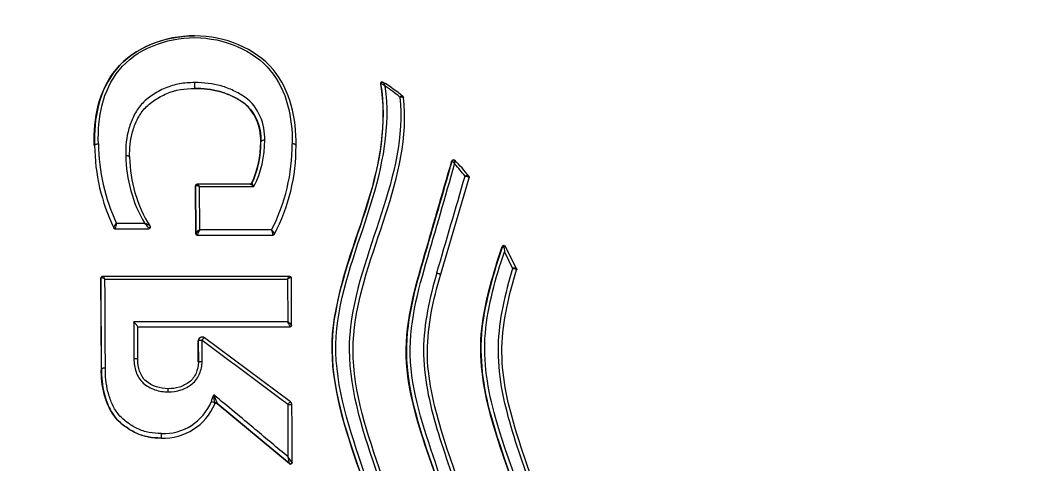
# Model space of a CAD drawing. Header units: centimetres. Extents: x -1797 to 2001, y -8788 to 1856.
# Drawn here: x -66.243 to -64.946, y -2165.614 to -2165.041 of the extents above; entities that cross this region are included whole.
import ezdxf

# ---------------------------------------------------------------- set-up
doc = ezdxf.new("R2010")
doc.units = ezdxf.units.CM
doc.header["$LTSCALE"] = 100
doc.header["$MEASUREMENT"] = 0
doc.linetypes.add('HIDDEN', pattern=[0.375, 0.25, -0.125])
doc.layers.add('HIDDEN -03', color=8, linetype='HIDDEN')
doc.layers.add('ID_Furniture-Fixed_01', color=141, linetype='Continuous')
doc.styles.add('ISO', font='isocp2.shx', dxfattribs={"width": 0.8})
doc.dimstyles.new('DIM DET', dxfattribs={"dimtxt": 0.05, "dimasz": 0.025, "dimexe": 0.025, "dimexo": 0.025, "dimgap": 0.025, "dimtad": 1, "dimzin": 0, "dimdsep": 46, "dimtxsty": 'ISO', "dimblk": 'ARCHTICK', "dimcen": 0.1, "dimdle": 0.025, "dimclrd": 15, "dimclre": 15, "dimclrt": 2, "dimadec": 0, "dimazin": 0, "dimtfac": 1, "dimtmove": 2, "dimatfit": 0, "dimldrblk": 'ARCHTICK', "dimfxl": 0.17, "dimtzin": 1, "dimarcsym": 0})

# ---------------------------------------------------------------- blocks, each defined once
blk = doc.blocks.new('_ARCHTICK')
at = {"color": 0, "linetype": 'ByBlock', "const_width": 0.15}
blk.add_lwpolyline([(-0.5, -0.5), (0.5, 0.5)], dxfattribs=at)

msp = doc.modelspace()

# ---------------------------------------------------------------- linework, layer by layer
at = {"layer": 'ID_Furniture-Fixed_01'}
for p, q in [((-66.0186, -2165.0609), (-66.0182, -2165.0609)), ((-66.0182, -2165.0609), (-66.0181, -2165.0609)), ((-66.0182, -2165.0609), (-66.0182, -2165.0609)), ((-65.7781, -2165.1227), (-65.7778, -2165.1227)), ((-65.7761, -2165.1204), (-65.7758, -2165.1204)), ((-65.9321, -2165.1976), (-65.9324, -2165.1976)), ((-65.9321, -2165.1976), (-65.9321, -2165.1976)), ((-66.1468, -2165.2024), (-66.1471, -2165.2024)), ((-66.1468, -2165.2024), (-66.1468, -2165.2024)), ((-66.1468, -2165.2024), (-66.1468, -2165.2024)), ((-65.8869, -2165.2024), (-65.8869, -2165.2024)), ((-65.6859, -2165.2221), (-65.6856, -2165.2221)), ((-65.6856, -2165.2221), (-65.6855, -2165.222)), ((-65.684, -2165.2207), (-65.6837, -2165.2207)), ((-65.7005, -2165.3695), (-65.6637, -2165.2439)), ((-66.0163, -2165.3158), (-66.0167, -2165.2543)), ((-66.0167, -2165.2543), (-66.0164, -2165.2543)), ((-66.0164, -2165.2543), (-66.016, -2165.3156)), ((-66.0144, -2165.2523), (-66.0147, -2165.2523)), ((-66.0142, -2165.2523), (-66.0144, -2165.2523)), ((-65.9454, -2165.2523), (-66.0142, -2165.2523)), ((-66.011, -2165.311), (-66.0114, -2165.2553)), ((-66.0114, -2165.2553), (-65.9412, -2165.2553)), ((-65.9438, -2165.2512), (-65.9441, -2165.2512)), ((-65.9437, -2165.2513), (-65.9438, -2165.2512)), ((-66.122, -2165.3084), (-66.1223, -2165.3084)), ((-66.122, -2165.3084), (-66.122, -2165.3084)), ((-66.1204, -2165.3096), (-66.1202, -2165.3096)), ((-66.1202, -2165.3096), (-66.1202, -2165.3095)), ((-66.1202, -2165.3096), (-66.0768, -2165.3096)), ((-66.0822, -2165.3028), (-66.1183, -2165.3028)), ((-66.0771, -2165.3088), (-66.0768, -2165.3096)), ((-65.9184, -2165.311), (-66.011, -2165.311)), ((-66.016, -2165.3158), (-66.0163, -2165.3158)), ((-66.016, -2165.3156), (-66.016, -2165.3158)), ((-66.0142, -2165.3178), (-66.014, -2165.3178)), ((-66.014, -2165.3178), (-66.014, -2165.3175)), ((-66.014, -2165.3178), (-65.9166, -2165.3178)), ((-65.9166, -2165.3177), (-65.9166, -2165.3178)), ((-65.621, -2165.3326), (-65.6207, -2165.3326)), ((-65.6191, -2165.3312), (-65.6188, -2165.3312)), ((-65.6186, -2165.3342), (-65.6182, -2165.3394)), ((-65.6182, -2165.3394), (-65.6075, -2165.3608)), ((-65.6025, -2165.3611), (-65.617, -2165.3323)), ((-65.6024, -2165.3625), (-65.6024, -2165.3627)), ((-66.138, -2165.4901), (-66.1386, -2165.3731)), ((-66.1386, -2165.3731), (-66.1383, -2165.3731)), ((-66.1383, -2165.3731), (-66.1381, -2165.3729)), ((-66.1363, -2165.3711), (-66.1366, -2165.3711)), ((-66.1362, -2165.3711), (-66.1363, -2165.3711)), ((-65.8951, -2165.3711), (-66.1362, -2165.3711)), ((-66.1333, -2165.3745), (-65.8979, -2165.3745)), ((-65.8979, -2165.3745), (-65.8976, -2165.4299)), ((-65.8949, -2165.3711), (-65.8951, -2165.3711)), ((-65.8932, -2165.3729), (-65.8929, -2165.3731)), ((-65.8976, -2165.4299), (-66.0961, -2165.4299)), ((-66.0961, -2165.4299), (-66.0959, -2165.4772)), ((-66.0909, -2165.4784), (-66.0911, -2165.4361)), ((-66.0911, -2165.4362), (-65.8946, -2165.4362)), ((-65.8946, -2165.4361), (-65.8946, -2165.4362)), ((-66.0131, -2165.4819), (-66.0132, -2165.4544)), ((-66.0132, -2165.4544), (-66.013, -2165.4544)), ((-66.013, -2165.4544), (-66.0128, -2165.4819)), ((-66.0083, -2165.4494), (-66.008, -2165.4494)), ((-66.0079, -2165.4808), (-66.008, -2165.4532)), ((-65.8942, -2165.533), (-66.005, -2165.4504)), ((-66.0128, -2165.4819), (-66.0131, -2165.4819)), ((-66.0128, -2165.4819), (-66.0128, -2165.4819)), ((-66.0128, -2165.4819), (-66.0128, -2165.4819)), ((-66.1378, -2165.4901), (-66.138, -2165.4901)), ((-66.1378, -2165.4901), (-66.1378, -2165.4901)), ((-66.1378, -2165.4901), (-66.1378, -2165.4901)), ((-65.8955, -2165.6126), (-65.9888, -2165.5349)), ((-65.9888, -2165.5349), (-65.9885, -2165.5349)), ((-65.9885, -2165.5349), (-65.8953, -2165.6126)), ((-65.9885, -2165.5349), (-65.9885, -2165.5349)), ((-66.0606, -2165.5796), (-66.0609, -2165.5796)), ((-65.8953, -2165.6126), (-65.8955, -2165.6126)), ((-65.8953, -2165.6126), (-65.8953, -2165.6126)), ((-65.894, -2165.6131), (-65.8942, -2165.6131))]:
    msp.add_line(p, q, dxfattribs=at)
for centre, radius, start, end in [((-65.7761, -2165.1224), 0.00198, 90.0843, 189.6519), ((-65.7758, -2165.1224), 0.002, 90.0105, 188.9435), ((-65.8677, -2165.2776), 0.1823, 49.4328, 59.2256), ((-65.8679, -2165.275), 0.1774, 49.6489, 57.2035), ((-66.056, -2165.1987), 0.1235, 334.8924, 0.5407), ((-66.0557, -2165.1988), 0.1236, 334.9068, 0.5478), ((-66.0571, -2165.1965), 0.1299, 333.0939, 0.4734), ((-65.8979, -2165.2002), 0.2488, 180.5086, 205.7661), ((-65.8963, -2165.198), 0.2455, 180.5007, 205.2603), ((-66.1284, -2165.2022), 0.2365, 332.5955, 0.4962), ((-66.1269, -2165.2044), 0.24, 332.0776, 0.4647), ((-65.9306, -2165.2136), 0.1758, 180.5347, 210.4724), ((-65.9313, -2165.2156), 0.1702, 180.5829, 212.1268), ((-65.684, -2165.2227), 0.00199, 90.1498, 163.6957), ((-65.8093, -2165.3514), 0.1818, 37.0006, 45.6783), ((-65.8698, -2165.2246), 0.1876, 359.4745, 1.0051), ((-65.8099, -2165.3494), 0.1773, 37.3161, 43.9566), ((-135.8726, -2144.7993), 73.1195, 343.663291, 343.765004), ((-66.0147, -2165.2543), 0.00198, 89.9106, 180.5264), ((-66.0144, -2165.2543), 0.002, 90, 180), ((-65.9459, -2165.2503), 0.00198, 269.9077, 334.8457), ((-65.9456, -2165.2503), 0.002, 270, 334.5106), ((-66.1204, -2165.3076), 0.00202, 205.7824, 269.9241), ((-66.1117, -2165.3112), 0.0108, 128.1442, 164.6188), ((-66.1202, -2165.3076), 0.002, 205.4704, 270), ((-66.098, -2165.3122), 0.0224, 155.0534, 172.9055), ((-66.0969, -2165.3202), 0.0228, 29.8439, 49.8272), ((-66.085, -2165.3171), 0.0146, 48.9093, 78.8114), ((-66.0768, -2165.3077), 0.00186, 267.6633, 325.6261), ((-66.0067, -2165.3207), 0.0106, 113.9625, 151.2854), ((-65.9947, -2165.3225), 0.02, 144.9634, 165.3977), ((-65.9252, -2165.3193), 0.0107, 13.978, 50.7244), ((-65.9393, -2165.3204), 0.0228, 6.5761, 24.1411), ((-66.0142, -2165.3158), 0.00202, 180.4644, 269.9306), ((-66.014, -2165.3158), 0.002, 180, 270), ((-65.6191, -2165.3332), 0.002, 90.1752, 161.5407), ((-65.6188, -2165.3332), 0.002, 90.0008, 161.4566), ((-65.6188, -2165.3332), 0.002, 76.072, 90.0008), ((-66.1366, -2165.3731), 0.00199, 89.9315, 180.3937), ((-66.1363, -2165.3731), 0.002, 90, 180), ((-130.1263, -2165.7408), 63.989, 0.224487, 0.329256), ((-66.1385, -2165.3818), 0.00896, 54.7758, 87.4029), ((-66.1425, -2165.3792), 0.0102, 27.0437, 52.3084), ((-130.7326, -2165.741), 64.6003, 0.223428, 0.325002), ((-65.8889, -2165.3791), 0.0101, 127.7186, 153.2607), ((-65.8927, -2165.3818), 0.00891, 92.8483, 125.5783), ((-65.8949, -2165.3731), 0.002, 0, 90), ((-129.3115, -2165.7379), 63.4196, 0.274473, 0.329644), ((-65.9026, -2165.4409), 0.0121, 34.0431, 65.5898), ((-65.9166, -2165.443), 0.023, 17.471, 34.6444), ((-65.8946, -2165.4342), 0.00202, 311.9075, 358.0604), ((-66.0083, -2165.4544), 0.00498, 90.0864, 180.2384), ((-66.008, -2165.4544), 0.005, 90.0078, 180), ((-66.008, -2165.4544), 0.005, 53.2991, 90), ((-66.0582, -2165.5067), 0.0672, 267.9031, 337.5773), ((-66.3727, -2165.3852), 0.4043, 338.6601, 339.9408), ((-66.1514, -2165.5943), 0.1735, 20.3882, 23.9531), ((-66.6662, -2165.6008), 0.6777, 5.6061, 6.5174), ((-65.9898, -2165.5363), 0.00263, 68.8607, 138.8712), ((-66.0012, -2165.5358), 0.00956, 0.6166, 7.2803), ((-65.9899, -2165.5363), 0.0018, 95.103, 119.2948), ((-65.9901, -2165.5365), 0.002, 50.0908, 90.0574), ((-65.9898, -2165.5365), 0.002, 89.9958, 97.9434), ((-65.9898, -2165.5365), 0.002, 50.1432, 89.9958), ((-65.8972, -2165.537), 0.005, 0.1841, 53.2731), ((-66.0581, -2165.5074), 0.0722, 268.0085, 336.9491), ((-134.2461, -2165.7547), 68.3493, 0.126352, 0.183258), ((-133.5893, -2165.7544), 67.6975, 0.121338, 0.183979), ((-66.0821, -2165.646), 0.1898, 10.1521, 12.7882), ((-65.9431, -2165.6423), 0.0599, 31.3923, 39.6628), ((-65.8942, -2165.6111), 0.002, 230.0825, 270.0052), ((-65.894, -2165.6111), 0.002, 230.1575, 270.0074), ((-65.894, -2165.6111), 0.002, 270.0074, 291.9323)]:
    msp.add_arc(centre, radius, start, end, dxfattribs=at)
at = {"layer": 'ID_Furniture-Fixed_01', "extrusion": (0, 0, -1)}
for centre, major_axis, ratio, start_param, end_param in [((-66.0176, -2165.1237), (0.00001, 0.005), 0.002307, 3.141565, 5.23132), ((-65.7754, -2165.1227), (-0.001, -0.00173), 0.890001, 1.195064, 3.161264), ((-65.7504, -2165.1406), (-0.00134, -0.00148), 0.889642, 3.116619, 3.768957), ((-65.6837, -2165.2227), (-0.0013, -0.00152), 0.985684, 1.222954, 3.214272), ((-65.6657, -2165.2432), (-0.00164, -0.00115), 0.899853, 3.109515, 3.947122), ((-66.0142, -2165.2543), (0, 0.002), 0.92796, 4.867484, 6.283185), ((-65.9454, -2165.2503), (0, 0.002), 0.967509, 2.088502, 3.141593), ((-66.1202, -2165.3075), (-0.00186, -0.00075), 0.969044, 5.084431, 6.219314), ((-66.0771, -2165.3071), (-0.00172, -0.00102), 0.814228, 3.116063, 5.163589), ((-66.014, -2165.3156), (0.002, -0.00009), 0.927078, 1.531426, 3.09502), ((-65.9166, -2165.3158), (-0.00169, 0.00107), 0.977594, 3.068498, 4.158213), ((-65.6043, -2165.362), (-0.00183, -0.00081), 0.941587, 3.095141, 3.812193), ((-66.1362, -2165.3731), (0, 0.002), 0.954753, 4.804571, 6.283185), ((-65.8951, -2165.3731), (0, -0.002), 0.954676, 3.141593, 4.609234), ((-65.7053, -2165.3681), (-0.0048, 0.00141), 0.304894, 1.479536, 3.159141), ((-65.8946, -2165.4341), (-0.002, 0.00014), 0.968652, 3.071281, 4.646857), ((-66.008, -2165.4544), (-0.005, -0.00002), 0.248223, 0.018017, 1.570134), ((-66.008, -2165.4544), (-0.00299, -0.00401), 0.152789, 1.770065, 3.152171), ((-66.0517, -2165.5209), (-0.00001, 0.005), 0.004257, 4.907815, 6.283162), ((-65.9961, -2165.5332), (0.00464, -0.00187), 0.169944, 4.641895, 5.837775), ((-65.9898, -2165.5364), (0.00153, -0.00129), 0.998611, 3.147387, 4.709911), ((-65.8972, -2165.537), (-0.00299, -0.00401), 0.110849, 1.715321, 3.152112), ((-65.9898, -2165.5364), (0.00153, -0.00129), 0.998611, 2.830478, 3.147387), ((-65.8972, -2165.537), (-0.005, -0.00002), 0.181035, 1.569585, 3.159339), ((-66.0606, -2165.5746), (-0.00001, -0.005), 0.005308, 0.000028, 1.721845)]:
    msp.add_ellipse(centre, major_axis=major_axis, ratio=ratio, start_param=start_param, end_param=end_param, dxfattribs=at)
at = {"layer": 'ID_Furniture-Fixed_01'}
for points, knots in [([(-66.1471, -2165.2024), (-66.1482, -2165.1671), (-66.1418, -2165.1319), (-66.0965, -2165.0766), (-66.0576, -2165.0609), (-66.0185, -2165.0609)], [0, 0, 0, 0, 0.501489, 0.501489, 1, 1, 1, 1]), ([(-65.8869, -2165.2024), (-65.8863, -2165.1674), (-65.8938, -2165.1315), (-65.9393, -2165.0771), (-65.9785, -2165.0611), (-66.0563, -2165.0607), (-66.0957, -2165.0763), (-66.1414, -2165.1315), (-66.1479, -2165.1674), (-66.1468, -2165.2024)], [0, 0, 0, 0, 0.25, 0.25, 0.5, 0.5, 0.75, 0.75, 1, 1, 1, 1]), ([(-66.1418, -2165.2001), (-66.1429, -2165.1661), (-66.1367, -2165.1317), (-66.0933, -2165.0783), (-66.0551, -2165.063), (-65.9796, -2165.0635), (-65.9416, -2165.0792), (-65.8985, -2165.1318), (-65.8914, -2165.1662), (-65.8919, -2165.2001)], [0, 0, 0, 0, 0.25, 0.25, 0.5, 0.5, 0.75, 0.75, 1, 1, 1, 1]), ([(-66.0176, -2165.1212), (-66.0242, -2165.1212), (-66.0307, -2165.1217), (-66.0434, -2165.124), (-66.0498, -2165.1258), (-66.0615, -2165.1308), (-66.0669, -2165.1339), (-66.0773, -2165.1408), (-66.0822, -2165.1447), (-66.0902, -2165.1537), (-66.0934, -2165.1588), (-66.0987, -2165.1693), (-66.1008, -2165.1748), (-66.1057, -2165.1917), (-66.1069, -2165.2034), (-66.1065, -2165.2152)], [0, 0, 0, 0, 0.125, 0.125, 0.25, 0.25, 0.375, 0.375, 0.5, 0.5, 0.625, 0.625, 0.75, 0.75, 1, 1, 1, 1]), ([(-66.1015, -2165.2173), (-66.1018, -2165.2061), (-66.1007, -2165.1951), (-66.0962, -2165.1792), (-66.0943, -2165.174), (-66.0893, -2165.1641), (-66.0863, -2165.1593), (-66.0789, -2165.1509), (-66.0743, -2165.1472), (-66.0644, -2165.1407), (-66.0592, -2165.1377), (-66.0425, -2165.1306), (-66.0299, -2165.1287), (-66.0176, -2165.1287)], [0, 0, 0, 0, 0.25, 0.25, 0.375, 0.375, 0.5, 0.5, 0.625, 0.625, 0.75, 0.75, 1, 1, 1, 1]), ([(-65.9324, -2165.1976), (-65.9322, -2165.1877), (-65.9339, -2165.178), (-65.9419, -2165.1601), (-65.948, -2165.1518), (-65.9609, -2165.143), (-65.9656, -2165.1405), (-65.9752, -2165.1361), (-65.9802, -2165.1342), (-65.9957, -2165.1298), (-66.0068, -2165.1287), (-66.0178, -2165.1287)], [0, 0, 0, 0, 0.25, 0.25, 0.5, 0.5, 0.625, 0.625, 0.75, 0.75, 1, 1, 1, 1]), ([(-65.9272, -2165.1954), (-65.9269, -2165.1849), (-65.9288, -2165.1745), (-65.9372, -2165.1553), (-65.9436, -2165.1465), (-65.9573, -2165.1367), (-65.9623, -2165.1341), (-65.9725, -2165.1292), (-65.9779, -2165.1271), (-65.9945, -2165.1224), (-66.0059, -2165.1212), (-66.0176, -2165.1212)], [0, 0, 0, 0, 0.25, 0.25, 0.5, 0.5, 0.625, 0.625, 0.75, 0.75, 1, 1, 1, 1]), ([(-66.0176, -2165.1287), (-66.0067, -2165.1287), (-65.9957, -2165.1298), (-65.9801, -2165.1341), (-65.975, -2165.1361), (-65.9653, -2165.1406), (-65.9606, -2165.143), (-65.9476, -2165.152), (-65.9416, -2165.1603), (-65.9336, -2165.178), (-65.9319, -2165.1877), (-65.9321, -2165.1976)], [0, 0, 0, 0, 0.25, 0.25, 0.375, 0.375, 0.5, 0.5, 0.75, 0.75, 1, 1, 1, 1]), ([(-65.7781, -2165.1227), (-65.7697, -2165.1726), (-65.7786, -2165.2241), (-65.8104, -2165.3271), (-65.8319, -2165.3784), (-65.8461, -2165.4905), (-65.8307, -2165.5466), (-65.7938, -2165.6559), (-65.772, -2165.7119), (-65.7713, -2165.8273), (-65.7926, -2165.8826), (-65.8204, -2165.9646), (-65.8293, -2165.9919), (-65.8407, -2166.0478), (-65.8426, -2166.0774), (-65.8325, -2166.1618), (-65.8109, -2166.2135), (-65.7788, -2166.317), (-65.7697, -2166.3691), (-65.7781, -2166.4192)], [0, 0, 0, 0, 0.125, 0.125, 0.25, 0.25, 0.375, 0.375, 0.5, 0.5, 0.625, 0.625, 0.6875, 0.6875, 0.75, 0.75, 0.875, 0.875, 1, 1, 1, 1]), ([(-65.7778, -2165.1227), (-65.7693, -2165.1736), (-65.7789, -2165.2263), (-65.8108, -2165.3289), (-65.8323, -2165.3813), (-65.8455, -2165.4914), (-65.8301, -2165.5479), (-65.7932, -2165.6569), (-65.7714, -2165.7126), (-65.7713, -2165.8287), (-65.7929, -2165.8841), (-65.8208, -2165.9664), (-65.8296, -2165.9938), (-65.8407, -2166.0501), (-65.8422, -2166.0798), (-65.8316, -2166.1635), (-65.8101, -2166.2149), (-65.7783, -2166.3179), (-65.7695, -2166.3695), (-65.7778, -2166.4192)], [0, 0, 0, 0, 0.125, 0.125, 0.25, 0.25, 0.375, 0.375, 0.5, 0.5, 0.625, 0.625, 0.6875, 0.6875, 0.75, 0.75, 0.875, 0.875, 1, 1, 1, 1]), ([(-65.7719, -2166.416), (-65.7646, -2166.3661), (-65.7744, -2166.3152), (-65.8063, -2166.2127), (-65.8274, -2166.1615), (-65.8373, -2166.0781), (-65.8354, -2166.0486), (-65.8238, -2165.9928), (-65.815, -2165.9656), (-65.7873, -2165.8838), (-65.7664, -2165.8286), (-65.7664, -2165.7132), (-65.7875, -2165.6576), (-65.8241, -2165.5493), (-65.8403, -2165.4932), (-65.8283, -2165.3838), (-65.8071, -2165.3316), (-65.7751, -2165.2293), (-65.7644, -2165.177), (-65.7719, -2165.1259)], [0, 0, 0, 0, 0.125, 0.125, 0.25, 0.25, 0.3125, 0.3125, 0.375, 0.375, 0.5, 0.5, 0.625, 0.625, 0.75, 0.75, 0.875, 0.875, 1, 1, 1, 1]), ([(-65.7772, -2165.1225), (-65.7769, -2165.1225), (-65.7766, -2165.1226), (-65.7762, -2165.1227), (-65.7754, -2165.1231), (-65.7746, -2165.1236), (-65.7737, -2165.1243), (-65.7733, -2165.1246), (-65.773, -2165.1249), (-65.7726, -2165.1253), (-65.7724, -2165.1254), (-65.7723, -2165.1255), (-65.7722, -2165.1256), (-65.7721, -2165.1257), (-65.772, -2165.1258), (-65.772, -2165.1258), (-65.7719, -2165.1258), (-65.7719, -2165.1259), (-65.7719, -2165.1259)], [0, 0, 0, 0, 0.231008, 0.231008, 0.231008, 0.68435, 0.68435, 0.68435, 0.877861, 0.877861, 0.877861, 0.949499, 0.949499, 0.949499, 0.982084, 0.982084, 0.982084, 1, 1, 1, 1]), ([(-65.7719, -2165.1259), (-65.7719, -2165.1259), (-65.7719, -2165.1258), (-65.7719, -2165.1258), (-65.7719, -2165.1257), (-65.772, -2165.1256), (-65.772, -2165.1255), (-65.7721, -2165.1254), (-65.7721, -2165.1252), (-65.7722, -2165.125), (-65.7724, -2165.1246), (-65.7725, -2165.1242), (-65.7727, -2165.1238), (-65.7731, -2165.1229), (-65.7735, -2165.1221), (-65.7739, -2165.1215), (-65.7741, -2165.1212), (-65.7742, -2165.121), (-65.7744, -2165.1209)], [0, 0, 0, 0, 0.017853, 0.017853, 0.017853, 0.052489, 0.052489, 0.052489, 0.125575, 0.125575, 0.125575, 0.314933, 0.314933, 0.314933, 0.768687, 0.768687, 0.768687, 1, 1, 1, 1]), ([(-65.7531, -2165.1398), (-65.7477, -2165.1901), (-65.7608, -2165.2409), (-65.7932, -2165.341), (-65.813, -2165.3924), (-65.8221, -2165.4996), (-65.8062, -2165.5548), (-65.7703, -2165.6609), (-65.7496, -2165.7138), (-65.7491, -2165.771)], [0, 0, 0, 0, 0.25, 0.25, 0.5, 0.5, 0.75, 0.75, 1, 1, 1, 1]), ([(-65.7441, -2165.771), (-65.7446, -2165.715), (-65.7651, -2165.661), (-65.8011, -2165.5551), (-65.8173, -2165.4999), (-65.8077, -2165.393), (-65.7876, -2165.3419), (-65.7553, -2165.2419), (-65.7426, -2165.1909), (-65.7482, -2165.1406)], [0, 0, 0, 0, 0.25, 0.25, 0.5, 0.5, 0.75, 0.75, 1, 1, 1, 1]), ([(-65.7491, -2165.1391), (-65.7493, -2165.1389), (-65.7495, -2165.1388), (-65.7498, -2165.1388), (-65.7501, -2165.1388), (-65.7505, -2165.1388), (-65.7509, -2165.1389), (-65.7513, -2165.139), (-65.7517, -2165.1392), (-65.7522, -2165.1394), (-65.7524, -2165.1395), (-65.7527, -2165.1396), (-65.753, -2165.1398), (-65.753, -2165.1398), (-65.7531, -2165.1398), (-65.7531, -2165.1398)], [0, 0, 0, 0, 0.273317, 0.273317, 0.273317, 0.542511, 0.542511, 0.542511, 0.820751, 0.820751, 0.820751, 0.973547, 0.973547, 0.973547, 1, 1, 1, 1]), ([(-65.7531, -2165.1398), (-65.753, -2165.1398), (-65.753, -2165.1398), (-65.7529, -2165.1398), (-65.7526, -2165.1397), (-65.7523, -2165.1397), (-65.7521, -2165.1396), (-65.7515, -2165.1395), (-65.751, -2165.1395), (-65.7505, -2165.1395), (-65.7501, -2165.1395), (-65.7497, -2165.1395), (-65.7494, -2165.1396), (-65.749, -2165.1398), (-65.7487, -2165.1399), (-65.7485, -2165.1401)], [0, 0, 0, 0, 0.026445, 0.026445, 0.026445, 0.179256, 0.179256, 0.179256, 0.457494, 0.457494, 0.457494, 0.726681, 0.726681, 0.726681, 1, 1, 1, 1]), ([(-65.749, -2165.1392), (-65.749, -2165.1392), (-65.7489, -2165.1393), (-65.7488, -2165.1393), (-65.7487, -2165.1394), (-65.7486, -2165.1396), (-65.7484, -2165.14), (-65.7482, -2165.1403), (-65.7483, -2165.1405), (-65.7483, -2165.1406)], [0, 0, 0, 0, 0.194205, 0.293168, 0.3684, 0.483135, 0.682733, 0.978803, 1, 1, 1, 1]), ([(-65.9272, -2165.1954), (-65.9274, -2165.1954), (-65.9277, -2165.1954), (-65.928, -2165.1955), (-65.9286, -2165.1955), (-65.9292, -2165.1956), (-65.9297, -2165.1957), (-65.9301, -2165.1958), (-65.9306, -2165.196), (-65.931, -2165.1962), (-65.9313, -2165.1964), (-65.9316, -2165.1966), (-65.9318, -2165.1968), (-65.932, -2165.1971), (-65.9321, -2165.1973), (-65.9321, -2165.1976)], [0, 0, 0, 0, 0.109785, 0.109785, 0.109785, 0.342907, 0.342907, 0.342907, 0.561946, 0.561946, 0.561946, 0.780972, 0.780972, 0.780972, 1, 1, 1, 1]), ([(-66.1468, -2165.2024), (-66.1468, -2165.2021), (-66.1466, -2165.2019), (-66.1465, -2165.2017), (-66.1463, -2165.2014), (-66.146, -2165.2012), (-66.1456, -2165.201), (-66.1453, -2165.2008), (-66.1448, -2165.2006), (-66.1443, -2165.2005), (-66.1439, -2165.2004), (-66.1433, -2165.2003), (-66.1427, -2165.2002), (-66.1424, -2165.2002), (-66.1421, -2165.2002), (-66.1418, -2165.2001)], [0, 0, 0, 0, 0.217017, 0.217017, 0.217017, 0.434033, 0.434033, 0.434033, 0.651055, 0.651055, 0.651055, 0.876443, 0.876443, 0.876443, 1, 1, 1, 1]), ([(-65.8869, -2165.2024), (-65.8869, -2165.2021), (-65.887, -2165.2019), (-65.8872, -2165.2017), (-65.8873, -2165.2014), (-65.8876, -2165.2012), (-65.888, -2165.201), (-65.8883, -2165.2008), (-65.8887, -2165.2006), (-65.8892, -2165.2005), (-65.8897, -2165.2004), (-65.8902, -2165.2003), (-65.8907, -2165.2002), (-65.8908, -2165.2002), (-65.8909, -2165.2002), (-65.891, -2165.2002), (-65.8913, -2165.2002), (-65.8916, -2165.2001), (-65.8919, -2165.2001)], [0, 0, 0, 0, 0.212405, 0.212405, 0.212405, 0.424809, 0.424809, 0.424809, 0.637219, 0.637219, 0.637219, 0.849641, 0.849641, 0.849641, 0.879092, 0.879092, 0.879092, 1, 1, 1, 1]), ([(-66.1065, -2165.2152), (-66.1061, -2165.2152), (-66.1058, -2165.2152), (-66.1055, -2165.2152), (-66.1049, -2165.2153), (-66.1043, -2165.2154), (-66.1038, -2165.2155), (-66.1033, -2165.2156), (-66.1029, -2165.2158), (-66.1025, -2165.216), (-66.1022, -2165.2162), (-66.1019, -2165.2164), (-66.1017, -2165.2166), (-66.1015, -2165.2168), (-66.1014, -2165.2171), (-66.1015, -2165.2173)], [0, 0, 0, 0, 0.121109, 0.121109, 0.121109, 0.358901, 0.358901, 0.358901, 0.572605, 0.572605, 0.572605, 0.786302, 0.786302, 0.786302, 1, 1, 1, 1]), ([(-65.6859, -2166.3198), (-65.6983, -2166.277), (-65.711, -2166.2331), (-65.7369, -2166.1439), (-65.7486, -2166.0964), (-65.7386, -2166.0026), (-65.7219, -2165.9574), (-65.6908, -2165.8661), (-65.6755, -2165.8186), (-65.6757, -2165.6743), (-65.7338, -2165.5869), (-65.7486, -2165.4437), (-65.7368, -2165.3976), (-65.7109, -2165.3085), (-65.6983, -2165.2649), (-65.6859, -2165.2221)], [0, 0, 0, 0, 0.125, 0.125, 0.25, 0.25, 0.375, 0.375, 0.5, 0.5, 0.75, 0.75, 0.875, 0.875, 1, 1, 1, 1]), ([(-65.6856, -2165.2221), (-65.6978, -2165.2643), (-65.7103, -2165.3074), (-65.7358, -2165.395), (-65.748, -2165.44), (-65.7395, -2165.5357), (-65.7228, -2165.5811), (-65.6915, -2165.673), (-65.6757, -2165.7205), (-65.6749, -2165.8176), (-65.6902, -2165.8651), (-65.7215, -2165.9571), (-65.7385, -2166.0027), (-65.7483, -2166.0979), (-65.7365, -2166.1444), (-65.7106, -2166.2334), (-65.698, -2166.2771), (-65.6856, -2166.3198)], [0, 0, 0, 0, 0.125, 0.125, 0.25, 0.25, 0.375, 0.375, 0.5, 0.5, 0.625, 0.625, 0.75, 0.75, 0.875, 0.875, 1, 1, 1, 1]), ([(-65.6855, -2165.222), (-65.6854, -2165.222), (-65.6853, -2165.2221), (-65.6851, -2165.2222), (-65.6849, -2165.2224), (-65.6846, -2165.2227), (-65.6843, -2165.2232), (-65.6838, -2165.2237), (-65.6834, -2165.2244), (-65.6829, -2165.2252), (-65.6828, -2165.2254), (-65.6827, -2165.2256), (-65.6825, -2165.2258), (-65.6825, -2165.2259), (-65.6824, -2165.2261), (-65.6823, -2165.2262), (-65.6823, -2165.2262), (-65.6823, -2165.2263), (-65.6823, -2165.2263)], [0, 0, 0, 0, 0.188886, 0.188886, 0.188886, 0.459997, 0.459997, 0.459997, 0.827106, 0.827106, 0.827106, 0.92799, 0.92799, 0.92799, 0.982335, 0.982335, 0.982335, 1, 1, 1, 1]), ([(-65.6822, -2166.3156), (-65.6945, -2166.2731), (-65.707, -2166.2298), (-65.7326, -2166.1413), (-65.7435, -2166.0951), (-65.7269, -2165.9538), (-65.6695, -2165.8654), (-65.6707, -2165.7209), (-65.6859, -2165.6737), (-65.7168, -2165.5825), (-65.7335, -2165.5375), (-65.7433, -2165.443), (-65.7319, -2165.398), (-65.7067, -2165.311), (-65.6943, -2165.2682), (-65.6823, -2165.2263)], [0, 0, 0, 0, 0.125, 0.125, 0.25, 0.25, 0.5, 0.5, 0.625, 0.625, 0.75, 0.75, 0.875, 0.875, 1, 1, 1, 1]), ([(-65.6641, -2165.242), (-65.6642, -2165.2418), (-65.6644, -2165.2416), (-65.6647, -2165.2415), (-65.665, -2165.2414), (-65.6653, -2165.2414), (-65.6657, -2165.2414), (-65.6661, -2165.2414), (-65.6666, -2165.2414), (-65.6671, -2165.2415), (-65.6676, -2165.2415), (-65.6682, -2165.2417), (-65.6687, -2165.2418), (-65.6688, -2165.2419), (-65.6688, -2165.2419), (-65.6689, -2165.2419)], [0, 0, 0, 0, 0.238157, 0.238157, 0.238157, 0.47138, 0.47138, 0.47138, 0.714505, 0.714505, 0.714505, 0.977417, 0.977417, 0.977417, 1, 1, 1, 1]), ([(-65.6689, -2165.2419), (-65.6688, -2165.2419), (-65.6688, -2165.2419), (-65.6687, -2165.2419), (-65.6681, -2165.2419), (-65.6675, -2165.2419), (-65.667, -2165.242), (-65.6665, -2165.2421), (-65.666, -2165.2422), (-65.6655, -2165.2423), (-65.6651, -2165.2425), (-65.6648, -2165.2426), (-65.6645, -2165.2428), (-65.6642, -2165.243), (-65.664, -2165.2432), (-65.6638, -2165.2434)], [0, 0, 0, 0, 0.022583, 0.022583, 0.022583, 0.285512, 0.285512, 0.285512, 0.528617, 0.528617, 0.528617, 0.761826, 0.761826, 0.761826, 1, 1, 1, 1]), ([(-65.6641, -2165.242), (-65.664, -2165.2421), (-65.664, -2165.2422), (-65.6639, -2165.2423), (-65.6638, -2165.2424), (-65.6637, -2165.2427), (-65.6636, -2165.2431), (-65.6635, -2165.2436), (-65.6636, -2165.2438), (-65.6637, -2165.2439)], [0, 0, 0, 0, 0.166159, 0.310729, 0.383341, 0.481154, 0.649589, 0.898929, 1, 1, 1, 1]), ([(-66.016, -2165.254), (-66.0158, -2165.2539), (-66.0155, -2165.2539), (-66.0151, -2165.2539), (-66.0147, -2165.254), (-66.0142, -2165.2541), (-66.0136, -2165.2543), (-66.0132, -2165.2544), (-66.0128, -2165.2546), (-66.0124, -2165.2548), (-66.0122, -2165.2549), (-66.012, -2165.255), (-66.0118, -2165.2551), (-66.0117, -2165.2551), (-66.0116, -2165.2552), (-66.0115, -2165.2552), (-66.0115, -2165.2553), (-66.0114, -2165.2553), (-66.0114, -2165.2553)], [0, 0, 0, 0, 0.268142, 0.268142, 0.268142, 0.593028, 0.593028, 0.593028, 0.82822, 0.82822, 0.82822, 0.921803, 0.921803, 0.921803, 0.977789, 0.977789, 0.977789, 1, 1, 1, 1]), ([(-66.0114, -2165.2553), (-66.0114, -2165.2553), (-66.0115, -2165.2552), (-66.0115, -2165.2552), (-66.0115, -2165.2551), (-66.0116, -2165.255), (-66.0117, -2165.2549), (-66.0118, -2165.2548), (-66.0119, -2165.2546), (-66.012, -2165.2545), (-66.0122, -2165.2541), (-66.0125, -2165.2538), (-66.0127, -2165.2535), (-66.0131, -2165.2531), (-66.0134, -2165.2528), (-66.0136, -2165.2526), (-66.0138, -2165.2524), (-66.014, -2165.2523), (-66.0142, -2165.2523)], [0, 0, 0, 0, 0.022221, 0.022221, 0.022221, 0.078315, 0.078315, 0.078315, 0.171963, 0.171963, 0.171963, 0.406946, 0.406946, 0.406946, 0.731842, 0.731842, 0.731842, 1, 1, 1, 1]), ([(-65.9454, -2165.2523), (-65.9452, -2165.2523), (-65.9449, -2165.2524), (-65.9446, -2165.2526), (-65.9442, -2165.2527), (-65.9438, -2165.253), (-65.9435, -2165.2533), (-65.943, -2165.2537), (-65.9425, -2165.2541), (-65.942, -2165.2545), (-65.9418, -2165.2547), (-65.9416, -2165.255), (-65.9413, -2165.2552), (-65.9413, -2165.2552), (-65.9412, -2165.2553), (-65.9412, -2165.2553)], [0, 0, 0, 0, 0.258661, 0.258661, 0.258661, 0.525259, 0.525259, 0.525259, 0.835615, 0.835615, 0.835615, 0.975933, 0.975933, 0.975933, 1, 1, 1, 1]), ([(-65.9412, -2165.2553), (-65.9412, -2165.2553), (-65.9413, -2165.2552), (-65.9413, -2165.2552), (-65.9414, -2165.2549), (-65.9416, -2165.2546), (-65.9417, -2165.2543), (-65.942, -2165.2538), (-65.9423, -2165.2532), (-65.9426, -2165.2528), (-65.9428, -2165.2524), (-65.943, -2165.252), (-65.9432, -2165.2518), (-65.9434, -2165.2515), (-65.9436, -2165.2513), (-65.9437, -2165.2513)], [0, 0, 0, 0, 0.024074, 0.024074, 0.024074, 0.164247, 0.164247, 0.164247, 0.474358, 0.474358, 0.474358, 0.740794, 0.740794, 0.740794, 1, 1, 1, 1]), ([(-66.0754, -2165.3061), (-66.0753, -2165.3062), (-66.0752, -2165.3064), (-66.0751, -2165.3065), (-66.0751, -2165.3067), (-66.075, -2165.3068), (-66.0749, -2165.307), (-66.0748, -2165.3075), (-66.0749, -2165.3081), (-66.075, -2165.3086), (-66.0752, -2165.3087), (-66.0752, -2165.3088)], [0, 0, 0, 0, 0.126728, 0.302766, 0.372262, 0.418653, 0.483819, 0.603631, 0.774763, 0.983033, 1, 1, 1, 1]), ([(-65.9149, -2165.3168), (-65.9149, -2165.3168), (-65.915, -2165.3169), (-65.9151, -2165.3172), (-65.9154, -2165.3174), (-65.9158, -2165.3177), (-65.916, -2165.3177), (-65.916, -2165.3177)], [0, 0, 0, 0, 0.252354, 0.360922, 0.57473, 0.933525, 1, 1, 1, 1]), ([(-65.621, -2166.2094), (-65.6324, -2166.1747), (-65.6434, -2166.1396), (-65.6514, -2166.0654), (-65.6459, -2166.0277), (-65.626, -2165.9551), (-65.6123, -2165.9193), (-65.5892, -2165.8465), (-65.5794, -2165.8084), (-65.5796, -2165.6946), (-65.6162, -2165.6229), (-65.646, -2165.5134), (-65.6514, -2165.475), (-65.6432, -2165.4022), (-65.6323, -2165.367), (-65.621, -2165.3326)], [0, 0, 0, 0, 0.125, 0.125, 0.25, 0.25, 0.375, 0.375, 0.5, 0.5, 0.75, 0.75, 0.875, 0.875, 1, 1, 1, 1]), ([(-65.6207, -2165.3326), (-65.632, -2165.367), (-65.643, -2165.4021), (-65.6511, -2165.4756), (-65.6457, -2165.5136), (-65.6161, -2165.6224), (-65.5793, -2165.6945), (-65.5791, -2165.8466), (-65.6157, -2165.9184), (-65.6457, -2166.028), (-65.6511, -2166.0658), (-65.6432, -2166.139), (-65.6321, -2166.1747), (-65.6207, -2166.2094)], [0, 0, 0, 0, 0.125, 0.125, 0.25, 0.25, 0.5, 0.5, 0.75, 0.75, 0.875, 0.875, 1, 1, 1, 1]), ([(-65.6182, -2166.2025), (-65.6293, -2166.1684), (-65.6397, -2166.133), (-65.6458, -2166.0609), (-65.6395, -2166.0238), (-65.609, -2165.9162), (-65.5741, -2165.8453), (-65.5744, -2165.6958), (-65.6094, -2165.6245), (-65.6396, -2165.5176), (-65.6459, -2165.4806), (-65.6395, -2165.4079), (-65.6292, -2165.3733), (-65.6182, -2165.3394)], [0, 0, 0, 0, 0.125, 0.125, 0.25, 0.25, 0.5, 0.5, 0.75, 0.75, 0.875, 0.875, 1, 1, 1, 1]), ([(-65.6207, -2165.3326), (-65.6207, -2165.3325), (-65.6206, -2165.3325), (-65.6204, -2165.3326), (-65.6203, -2165.3327), (-65.62, -2165.3329), (-65.6197, -2165.3331), (-65.6194, -2165.3334), (-65.619, -2165.3337), (-65.6186, -2165.3342)], [0, 0, 0, 0, 0.281729, 0.281729, 0.281729, 0.621782, 0.621782, 0.621782, 1, 1, 1, 1]), ([(-65.6186, -2165.3342), (-65.6187, -2165.3337), (-65.6186, -2165.3333), (-65.6185, -2165.3329), (-65.6184, -2165.3326), (-65.6183, -2165.3324), (-65.6182, -2165.3322), (-65.6181, -2165.332), (-65.6179, -2165.3319), (-65.6177, -2165.3318), (-65.6176, -2165.3318), (-65.6175, -2165.3318), (-65.6173, -2165.3319), (-65.6172, -2165.332), (-65.6171, -2165.3321), (-65.617, -2165.3322), (-65.617, -2165.3322), (-65.617, -2165.3323), (-65.617, -2165.3323)], [0, 0, 0, 0, 0.248839, 0.248839, 0.248839, 0.442451, 0.442451, 0.442451, 0.636901, 0.636901, 0.636901, 0.818509, 0.818509, 0.818509, 0.975864, 0.975864, 0.975864, 1, 1, 1, 1]), ([(-65.6075, -2165.3608), (-65.6173, -2165.3934), (-65.6254, -2165.4265), (-65.6267, -2165.4786), (-65.6251, -2165.4962), (-65.6192, -2165.5306), (-65.6149, -2165.5476), (-65.6, -2165.5984), (-65.5874, -2165.6319), (-65.5661, -2165.6998), (-65.5572, -2165.7343), (-65.5569, -2165.771)], [0, 0, 0, 0, 0.25, 0.25, 0.375, 0.375, 0.5, 0.5, 0.75, 0.75, 1, 1, 1, 1]), ([(-65.5519, -2165.771), (-65.5519, -2165.7665), (-65.5521, -2165.7619), (-65.5527, -2165.7529), (-65.5531, -2165.7484), (-65.5547, -2165.735), (-65.5562, -2165.7263), (-65.5615, -2165.7002), (-65.5663, -2165.6831), (-65.5821, -2165.6323), (-65.5947, -2165.599), (-65.6097, -2165.5485), (-65.614, -2165.5316), (-65.62, -2165.4974), (-65.6217, -2165.4798), (-65.6204, -2165.4281), (-65.6122, -2165.3951), (-65.6024, -2165.3627)], [0, 0, 0, 0, 0.03125, 0.03125, 0.0625, 0.0625, 0.125, 0.125, 0.25, 0.25, 0.5, 0.5, 0.625, 0.625, 0.75, 0.75, 1, 1, 1, 1]), ([(-65.6025, -2165.3611), (-65.6026, -2165.361), (-65.6028, -2165.3608), (-65.603, -2165.3607), (-65.6032, -2165.3606), (-65.6035, -2165.3606), (-65.6039, -2165.3605), (-65.6043, -2165.3605), (-65.6047, -2165.3605), (-65.6052, -2165.3605), (-65.6057, -2165.3605), (-65.6063, -2165.3606), (-65.6068, -2165.3607), (-65.607, -2165.3607), (-65.6072, -2165.3607), (-65.6074, -2165.3608), (-65.6074, -2165.3608), (-65.6075, -2165.3608), (-65.6075, -2165.3608)], [0, 0, 0, 0, 0.222036, 0.222036, 0.222036, 0.441219, 0.441219, 0.441219, 0.665518, 0.665518, 0.665518, 0.901989, 0.901989, 0.901989, 0.977952, 0.977952, 0.977952, 1, 1, 1, 1]), ([(-65.6075, -2165.3608), (-65.6075, -2165.3608), (-65.6074, -2165.3608), (-65.6073, -2165.3608), (-65.6072, -2165.3608), (-65.607, -2165.3608), (-65.6068, -2165.3608), (-65.6062, -2165.3609), (-65.6057, -2165.361), (-65.6051, -2165.3611), (-65.6047, -2165.3612), (-65.6042, -2165.3613), (-65.6038, -2165.3615), (-65.6035, -2165.3616), (-65.6031, -2165.3618), (-65.6029, -2165.3619), (-65.6027, -2165.3621), (-65.6025, -2165.3623), (-65.6024, -2165.3625)], [0, 0, 0, 0, 0.022047, 0.022047, 0.022047, 0.098013, 0.098013, 0.098013, 0.334483, 0.334483, 0.334483, 0.558779, 0.558779, 0.558779, 0.777961, 0.777961, 0.777961, 1, 1, 1, 1]), ([(-65.6025, -2165.3611), (-65.6025, -2165.3612), (-65.6025, -2165.3613), (-65.6024, -2165.3615), (-65.6023, -2165.3618), (-65.6023, -2165.3622), (-65.6023, -2165.3626), (-65.6024, -2165.3628), (-65.6024, -2165.3628)], [0, 0, 0, 0, 0.242232, 0.353945, 0.461889, 0.662039, 0.949518, 1, 1, 1, 1]), ([(-65.7053, -2165.3665), (-65.7147, -2165.3987), (-65.7222, -2165.4316), (-65.7225, -2165.483), (-65.7206, -2165.5004), (-65.7144, -2165.5343), (-65.7101, -2165.551), (-65.6951, -2165.601), (-65.6827, -2165.6341), (-65.6619, -2165.7012), (-65.6533, -2165.7352), (-65.653, -2165.771)], [0, 0, 0, 0, 0.25, 0.25, 0.375, 0.375, 0.5, 0.5, 0.75, 0.75, 1, 1, 1, 1]), ([(-65.648, -2165.771), (-65.6486, -2165.7013), (-65.6797, -2165.635), (-65.7097, -2165.5359), (-65.7175, -2165.502), (-65.7174, -2165.434), (-65.7098, -2165.4013), (-65.7005, -2165.3695)], [0, 0, 0, 0, 0.5, 0.5, 0.75, 0.75, 1, 1, 1, 1]), ([(-66.0911, -2165.4361), (-66.0911, -2165.436), (-66.0911, -2165.4358), (-66.0912, -2165.4356), (-66.0913, -2165.4354), (-66.0915, -2165.4351), (-66.0917, -2165.4349), (-66.092, -2165.4345), (-66.0923, -2165.4341), (-66.0926, -2165.4336), (-66.0931, -2165.433), (-66.0937, -2165.4324), (-66.0943, -2165.4318), (-66.0948, -2165.4312), (-66.0954, -2165.4306), (-66.096, -2165.43), (-66.0961, -2165.43), (-66.0961, -2165.4299), (-66.0961, -2165.4299)], [0, 0, 0, 0, 0.136655, 0.136655, 0.136655, 0.27226, 0.27226, 0.27226, 0.461848, 0.461848, 0.461848, 0.726052, 0.726052, 0.726052, 0.985287, 0.985287, 0.985287, 1, 1, 1, 1]), ([(-65.8933, -2165.4357), (-65.8933, -2165.4357), (-65.8934, -2165.4359), (-65.8939, -2165.4361), (-65.8944, -2165.4363), (-65.8946, -2165.4362), (-65.8946, -2165.4362)], [0, 0, 0, 0, 0.011217, 0.496318, 0.98948, 1, 1, 1, 1]), ([(-66.008, -2165.4532), (-65.9896, -2165.467), (-65.9711, -2165.4808), (-65.9526, -2165.4946), (-65.9342, -2165.5084), (-65.9157, -2165.5223), (-65.8972, -2165.5361)], [0, 0, 0, 0, 0.500114, 0.500114, 0.500114, 1, 1, 1, 1]), ([(-66.0959, -2165.4772), (-66.096, -2165.483), (-66.0952, -2165.4888), (-66.0914, -2165.4996), (-66.0883, -2165.5048), (-66.0818, -2165.5106), (-66.0793, -2165.5122), (-66.0743, -2165.515), (-66.0716, -2165.5163), (-66.0633, -2165.5192), (-66.0576, -2165.52), (-66.0517, -2165.52)], [0, 0, 0, 0, 0.25, 0.25, 0.5, 0.5, 0.625, 0.625, 0.75, 0.75, 1, 1, 1, 1]), ([(-66.0909, -2165.4784), (-66.0909, -2165.4783), (-66.091, -2165.4782), (-66.0912, -2165.4781), (-66.0913, -2165.4779), (-66.0916, -2165.4778), (-66.092, -2165.4777), (-66.0923, -2165.4776), (-66.0927, -2165.4775), (-66.0932, -2165.4774), (-66.0937, -2165.4774), (-66.0942, -2165.4773), (-66.0947, -2165.4773), (-66.0948, -2165.4773), (-66.0949, -2165.4773), (-66.095, -2165.4773), (-66.0953, -2165.4772), (-66.0956, -2165.4772), (-66.0959, -2165.4772)], [0, 0, 0, 0, 0.212212, 0.212212, 0.212212, 0.424423, 0.424423, 0.424423, 0.636643, 0.636643, 0.636643, 0.848881, 0.848881, 0.848881, 0.888389, 0.888389, 0.888389, 1, 1, 1, 1]), ([(-66.0517, -2165.5159), (-66.062, -2165.5159), (-66.0725, -2165.5129), (-66.0843, -2165.5028), (-66.0869, -2165.4982), (-66.0903, -2165.4886), (-66.091, -2165.4834), (-66.0909, -2165.4784)], [0, 0, 0, 0, 0.5, 0.5, 0.75, 0.75, 1, 1, 1, 1]), ([(-66.0517, -2165.52), (-66.0462, -2165.52), (-66.0407, -2165.5193), (-66.0302, -2165.5158), (-66.0253, -2165.5132), (-66.0167, -2165.5064), (-66.0134, -2165.5017), (-66.0092, -2165.4916), (-66.0081, -2165.4863), (-66.0079, -2165.4808)], [0, 0, 0, 0, 0.25, 0.25, 0.5, 0.5, 0.75, 0.75, 1, 1, 1, 1]), ([(-66.0128, -2165.4819), (-66.013, -2165.4867), (-66.014, -2165.4914), (-66.0178, -2165.5002), (-66.0206, -2165.5043), (-66.0283, -2165.5102), (-66.0327, -2165.5125), (-66.042, -2165.5154), (-66.0468, -2165.5159), (-66.0517, -2165.5159)], [0, 0, 0, 0, 0.25, 0.25, 0.5, 0.5, 0.75, 0.75, 1, 1, 1, 1]), ([(-66.0128, -2165.4819), (-66.0128, -2165.4817), (-66.0127, -2165.4816), (-66.0125, -2165.4815), (-66.0123, -2165.4814), (-66.012, -2165.4813), (-66.0117, -2165.4812), (-66.0113, -2165.4811), (-66.0109, -2165.481), (-66.0104, -2165.481), (-66.0099, -2165.4809), (-66.0094, -2165.4809), (-66.0088, -2165.4808), (-66.0087, -2165.4808), (-66.0086, -2165.4808), (-66.0085, -2165.4808), (-66.0083, -2165.4808), (-66.0081, -2165.4808), (-66.0079, -2165.4808)], [0, 0, 0, 0, 0.218736, 0.218736, 0.218736, 0.43747, 0.43747, 0.43747, 0.65623, 0.65623, 0.65623, 0.87504, 0.87504, 0.87504, 0.911476, 0.911476, 0.911476, 1, 1, 1, 1]), ([(-66.0609, -2165.5796), (-66.0666, -2165.5796), (-66.0722, -2165.5791), (-66.0832, -2165.577), (-66.0887, -2165.5752), (-66.0988, -2165.5704), (-66.1035, -2165.5674), (-66.1126, -2165.5608), (-66.1169, -2165.5571), (-66.1238, -2165.5484), (-66.1266, -2165.5435), (-66.1312, -2165.5334), (-66.133, -2165.5282), (-66.1372, -2165.5121), (-66.1383, -2165.5011), (-66.138, -2165.4901)], [0, 0, 0, 0, 0.125, 0.125, 0.25, 0.25, 0.375, 0.375, 0.5, 0.5, 0.625, 0.625, 0.75, 0.75, 1, 1, 1, 1]), ([(-66.1378, -2165.4901), (-66.138, -2165.501), (-66.1369, -2165.5121), (-66.1327, -2165.5282), (-66.1309, -2165.5334), (-66.1263, -2165.5435), (-66.1235, -2165.5484), (-66.1166, -2165.5571), (-66.1124, -2165.5608), (-66.1033, -2165.5674), (-66.0986, -2165.5704), (-66.0833, -2165.5776), (-66.0718, -2165.5796), (-66.0606, -2165.5796)], [0, 0, 0, 0, 0.25, 0.25, 0.375, 0.375, 0.5, 0.5, 0.625, 0.625, 0.75, 0.75, 1, 1, 1, 1]), ([(-66.1378, -2165.4901), (-66.1378, -2165.49), (-66.1377, -2165.4898), (-66.1375, -2165.4897), (-66.1373, -2165.4896), (-66.137, -2165.4895), (-66.1366, -2165.4894), (-66.1363, -2165.4893), (-66.1358, -2165.4892), (-66.1353, -2165.4892), (-66.1348, -2165.4891), (-66.1343, -2165.4891), (-66.1337, -2165.4891), (-66.1334, -2165.489), (-66.1331, -2165.489), (-66.1328, -2165.489)], [0, 0, 0, 0, 0.217965, 0.217965, 0.217965, 0.43593, 0.43593, 0.43593, 0.653902, 0.653902, 0.653902, 0.876946, 0.876946, 0.876946, 1, 1, 1, 1]), ([(-66.0606, -2165.5738), (-66.066, -2165.5738), (-66.0713, -2165.5734), (-66.0817, -2165.5713), (-66.0869, -2165.5697), (-66.0964, -2165.5651), (-66.1008, -2165.5622), (-66.1094, -2165.556), (-66.1133, -2165.5524), (-66.1197, -2165.5442), (-66.1223, -2165.5395), (-66.1265, -2165.5299), (-66.1282, -2165.525), (-66.132, -2165.5098), (-66.133, -2165.4994), (-66.1328, -2165.489)], [0, 0, 0, 0, 0.125, 0.125, 0.25, 0.25, 0.375, 0.375, 0.5, 0.5, 0.625, 0.625, 0.75, 0.75, 1, 1, 1, 1]), ([(-65.897, -2165.604), (-65.9111, -2165.5922), (-65.9253, -2165.5803), (-65.9394, -2165.5685), (-65.9573, -2165.5536), (-65.9751, -2165.5387), (-65.9929, -2165.5239)], [0, 0, 0, 0, 0.442074, 0.442074, 0.442074, 1, 1, 1, 1]), ([(-65.9885, -2165.5349), (-65.9885, -2165.5349), (-65.9885, -2165.5349), (-65.9885, -2165.5348), (-65.9885, -2165.5347), (-65.9885, -2165.5347), (-65.9886, -2165.5347), (-65.9886, -2165.5345), (-65.9887, -2165.5342), (-65.9888, -2165.534), (-65.9888, -2165.5339), (-65.9888, -2165.5339), (-65.9888, -2165.5339)], [0, 0, 0, 0, 0.349641, 0.349641, 0.349641, 0.456142, 0.456142, 0.456142, 0.932489, 0.932489, 0.932489, 1, 1, 1, 1]), ([(-65.892, -2165.6113), (-65.892, -2165.6114), (-65.892, -2165.6116), (-65.8922, -2165.612), (-65.8926, -2165.6125), (-65.893, -2165.6128), (-65.8932, -2165.6129), (-65.8932, -2165.6129)], [0, 0, 0, 0, 0.106202, 0.318993, 0.617911, 0.975767, 1, 1, 1, 1])]:
    msp.add_open_spline(points, degree=3, knots=knots, dxfattribs=at)
msp.add_rational_spline([(-65.6856, -2165.2221), (-65.6853, -2165.2208), (-65.6839, -2165.2207)], [1, 0.725994734902, 0.76160329233], degree=2, dxfattribs=at)
msp.add_rational_spline([(-65.892, -2165.6111), (-65.892, -2165.6123), (-65.8931, -2165.6129), (-65.8943, -2165.6134), (-65.8953, -2165.6126)], [1, 0.843174094693, 1, 0.843174094693, 1], degree=2, knots=[0, 0, 0, 0.5, 0.5, 1, 1, 1], dxfattribs=at)

# ---------------------------------------------------------------- leaders
at = {"layer": 'HIDDEN -03'}
for points in [[(-58.0746, -2099.956, 0.0001), (-171.5143, -2285.3121, 0.0001), (-171.5143, -2379.0723, 0.0001)], [(-66.0328, -2132.1879, 0.0001), (-151.675, -2291.652, 0.0001), (-151.675, -2379.0723, 0.0001)]]:
    msp.add_leader(points, dimstyle='DIM DET', override={"dimasz": 0.04, "dimtad": 0, "dimclrd": 251, "dimldrblk": 'Dot', "dimfxl": 0.1}, dxfattribs=at)

doc.saveas('drawing.dxf')
